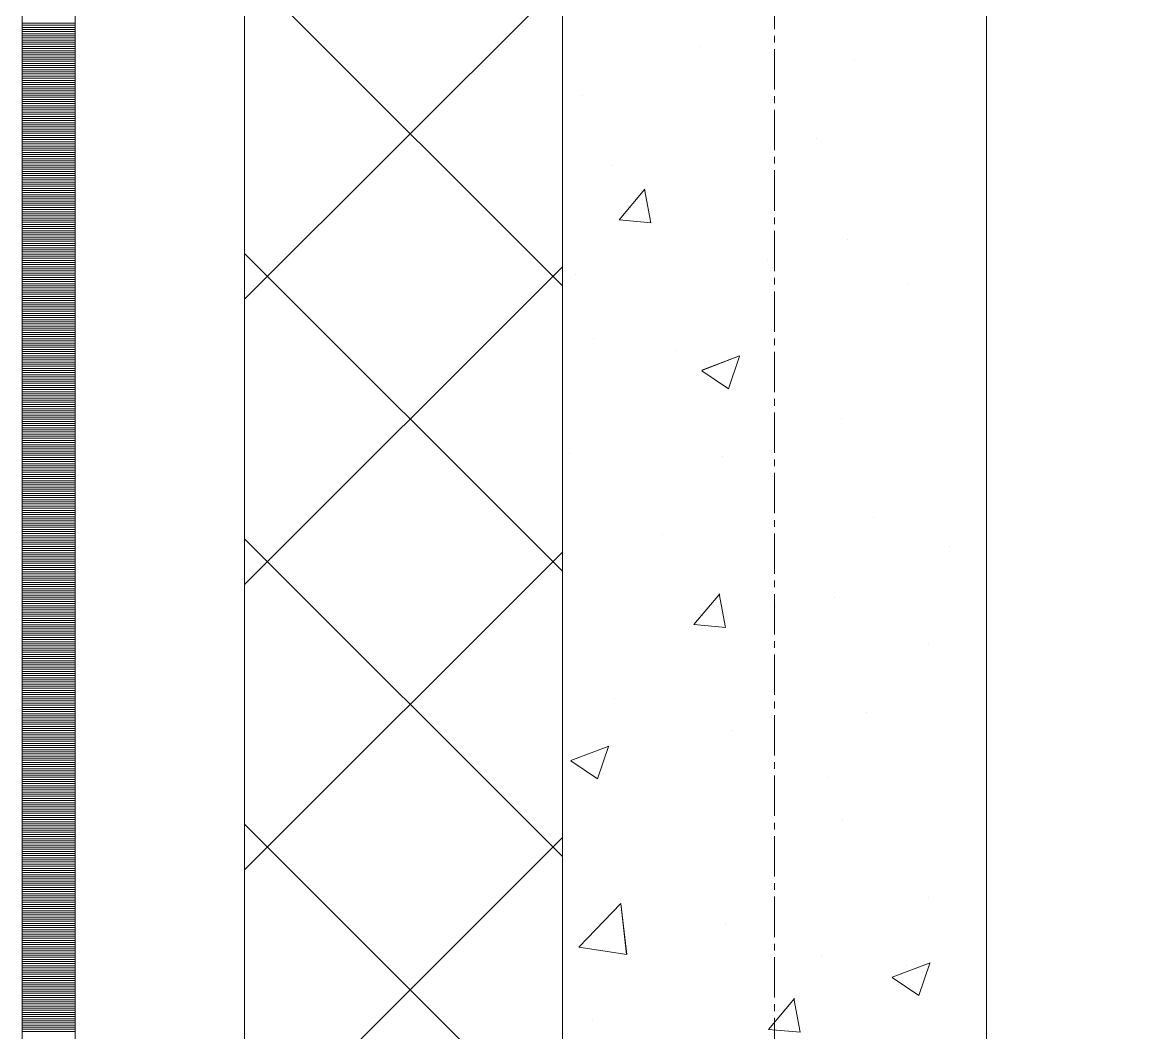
# Model space of a CAD drawing. Header units: millimetres. Extents: x 470010 to 1231400, y -134005 to 421770.
# Drawn here: x 806168 to 806689, y 151117 to 151594 of the extents above; entities that cross this region are included whole.
import ezdxf
from ezdxf.enums import TextEntityAlignment as Align

# ---------------------------------------------------------------- set-up
doc = ezdxf.new("R2010")
doc.units = ezdxf.units.MM
doc.linetypes.add('CENTER2', pattern=[28.575, 19.05, -3.175, 3.175, -3.175])
doc.linetypes.add('DASHED', pattern=[19.05, 12.7, -6.35])
doc.layers.get('Defpoints').update_dxf_attribs({"color": 140})
doc.layers.add('АР_Делит', color=120, linetype='Continuous', lineweight=0, plot=False)
for name, color, linetype, lineweight in [('АР_Стены ПЕНОблок', 52, 'Continuous', 20), ('АР_Тонкая', 254, 'Continuous', 5), ('АР_Утеплитель', 31, 'Continuous', 0), ('АР_Штриховка', 8, 'Continuous', 0)]:
    doc.layers.add(name, color=color, linetype=linetype, lineweight=lineweight)
doc.layers.add('РД_Оси_100', color=7, linetype='Continuous', lineweight=0, true_color=0x525252)
doc.styles.add('style1', font='ARIALN.TTF')

# ---------------------------------------------------------------- blocks, each defined once
blk = doc.blocks.new('СОШ_2200_АР_ОСИ_М100_28.05.24')
at = {"layer": 'АР_Делит', "color": 251, "linetype": 'DASHED', "true_color": 0x636466}
blk.add_lwpolyline([(114955, 135155), (114955, -355), (93595.036, -355), (93595.036, 13855), (94145, 13855), (94145, 68320), (66055, 68320), (66055, 13857.73), (83455, 13857.73), (83455, -355), (45245, -355), (45245, 13145), (44695, 13145), (44695, 26755), (45245, 26755), (45245, 68320), (20455, 68320), (20455, 26755), (27955, 26755), (27955, 13145), (-355, 13145), (-355, 100855)], dxfattribs=at)
at = {"layer": 'РД_Оси_100', "color": 251, "linetype": 'CENTER2', "true_color": 0x636466}
blk.add_line((0, -6155), (0, 139938.679), dxfattribs=at)
blk = doc.blocks.new('A$C9108343f')
at = {"layer": 'АР_Стены ПЕНОблок', "color": 18, "linetype": 'Continuous', "lineweight": 20, "true_color": 0x000000}
for p, q in [((140704.09, 313879.49), (140704.09, 237679.49)), ((140904.09, 237679.49), (140904.09, 313879.49))]:
    blk.add_line(p, q, dxfattribs=at)
at = {"layer": 'АР_Тонкая', "color": 18, "linetype": 'Continuous', "lineweight": 5, "true_color": 0x000000}
for p, q in [((140449.09, 313879.49), (140449.09, 237679.49)), ((140474.09, 313879.49), (140474.09, 237679.49)), ((140474.09, 237679.49), (140474.09, 313879.49)), ((140554.09, 237679.49), (140554.09, 313879.49))]:
    blk.add_line(p, q, dxfattribs=at)
at = {"layer": 'АР_Утеплитель', "color": 18, "linetype": 'Continuous', "lineweight": 0, "true_color": 0x000000}
for p, q in [((140554.09, 313879.49), (140554.09, 237679.49)), ((140704.09, 237679.49), (140704.09, 313879.49))]:
    blk.add_line(p, q, dxfattribs=at)
at = {"layer": 'АР_Штриховка', "color": 18, "linetype": 'Continuous', "lineweight": 0, "true_color": 0x000000}
for p, q in [((140704.09, 251836.21), (140554.09, 251986.21)), ((140554.09, 251829.92), (140704.09, 251979.92)), ((140449.09, 251960.24), (140474.09, 251960.24)), ((140449.09, 251959.24), (140474.09, 251959.24)), ((140449.09, 251958.24), (140474.09, 251958.24)), ((140449.09, 251957.24), (140474.09, 251957.24)), ((140449.09, 251956.24), (140474.09, 251956.24)), ((140449.09, 251955.24), (140474.09, 251955.24)), ((140449.09, 251954.24), (140474.09, 251954.24)), ((140449.09, 251953.24), (140474.09, 251953.24)), ((140449.09, 251952.24), (140474.09, 251952.24)), ((140449.09, 251951.24), (140474.09, 251951.24)), ((140449.09, 251950.24), (140474.09, 251950.24)), ((140449.09, 251949.24), (140474.09, 251949.24)), ((140769.13, 251949.4), (140769.13, 251949.4)), ((140449.09, 251948.24), (140474.09, 251948.24)), ((140449.09, 251947.24), (140474.09, 251947.24)), ((140449.09, 251946.24), (140474.09, 251946.24)), ((140449.09, 251945.24), (140474.09, 251945.24)), ((140449.09, 251944.24), (140474.09, 251944.24)), ((140449.09, 251943.24), (140474.09, 251943.24)), ((140449.09, 251942.24), (140474.09, 251942.24)), ((140449.09, 251941.24), (140474.09, 251941.24)), ((140449.09, 251940.24), (140474.09, 251940.24)), ((140449.09, 251939.24), (140474.09, 251939.24)), ((140841.65, 251942.54), (140841.65, 251942.54)), ((140449.09, 251938.24), (140474.09, 251938.24)), ((140449.09, 251937.24), (140474.09, 251937.24)), ((140449.09, 251936.24), (140474.09, 251936.24)), ((140449.09, 251935.24), (140474.09, 251935.24)), ((140449.09, 251934.24), (140474.09, 251934.24)), ((140449.09, 251933.24), (140474.09, 251933.24)), ((140449.09, 251932.24), (140474.09, 251932.24)), ((140449.09, 251931.24), (140474.09, 251931.24)), ((140449.09, 251930.24), (140474.09, 251930.24)), ((140449.09, 251929.24), (140474.09, 251929.24)), ((140449.09, 251928.24), (140474.09, 251928.24)), ((140449.09, 251927.24), (140474.09, 251927.24)), ((140449.09, 251926.24), (140474.09, 251926.24)), ((140449.09, 251925.24), (140474.09, 251925.24)), ((140449.09, 251924.24), (140474.09, 251924.24)), ((140449.09, 251923.24), (140474.09, 251923.24)), ((140713.36, 251926.28), (140713.36, 251926.28)), ((140449.09, 251922.24), (140474.09, 251922.24)), ((140449.09, 251921.24), (140474.09, 251921.24)), ((140449.09, 251920.24), (140474.09, 251920.24)), ((140449.09, 251919.24), (140474.09, 251919.24)), ((140449.09, 251918.24), (140474.09, 251918.24)), ((140449.09, 251917.24), (140474.09, 251917.24)), ((140449.09, 251916.24), (140474.09, 251916.24)), ((140449.09, 251915.24), (140474.09, 251915.24)), ((140449.09, 251914.24), (140474.09, 251914.24)), ((140449.09, 251913.24), (140474.09, 251913.24)), ((140449.09, 251912.24), (140474.09, 251912.24)), ((140449.09, 251911.24), (140474.09, 251911.24)), ((140449.09, 251910.24), (140474.09, 251910.24)), ((140449.09, 251909.24), (140474.09, 251909.24)), ((140449.09, 251908.24), (140474.09, 251908.24)), ((140449.09, 251907.24), (140474.09, 251907.24)), ((140449.09, 251906.24), (140474.09, 251906.24)), ((140449.09, 251905.24), (140474.09, 251905.24)), ((140449.09, 251904.24), (140474.09, 251904.24)), ((140449.09, 251903.24), (140474.09, 251903.24)), ((140449.09, 251902.24), (140474.09, 251902.24)), ((140824.04, 251905.88), (140824.04, 251905.88)), ((140449.09, 251901.24), (140474.09, 251901.24)), ((140449.09, 251900.24), (140474.09, 251900.24)), ((140449.09, 251899.24), (140474.09, 251899.24)), ((140449.09, 251898.24), (140474.09, 251898.24)), ((140449.09, 251897.24), (140474.09, 251897.24)), ((140449.09, 251896.24), (140474.09, 251896.24)), ((140449.09, 251895.24), (140474.09, 251895.24)), ((140449.09, 251894.24), (140474.09, 251894.24)), ((140449.09, 251893.24), (140474.09, 251893.24)), ((140449.09, 251892.24), (140474.09, 251892.24)), ((140727.84, 251893.22), (140727.84, 251893.22)), ((140449.09, 251891.24), (140474.09, 251891.24)), ((140449.09, 251890.24), (140474.09, 251890.24)), ((140449.09, 251889.24), (140474.09, 251889.24)), ((140449.09, 251888.24), (140474.09, 251888.24)), ((140449.09, 251887.24), (140474.09, 251887.24)), ((140449.09, 251886.24), (140474.09, 251886.24)), ((140449.09, 251885.24), (140474.09, 251885.24)), ((140449.09, 251884.24), (140474.09, 251884.24)), ((140449.09, 251883.24), (140474.09, 251883.24)), ((140449.09, 251882.24), (140474.09, 251882.24)), ((140730.74, 251867.34), (140742.99, 251881.94)), ((140745.7, 251865.97), (140742.77, 251881.89)), ((140449.09, 251881.24), (140474.09, 251881.24)), ((140449.09, 251880.24), (140474.09, 251880.24)), ((140449.09, 251879.24), (140474.09, 251879.24)), ((140449.09, 251878.24), (140474.09, 251878.24)), ((140449.09, 251877.24), (140474.09, 251877.24)), ((140449.09, 251876.24), (140474.09, 251876.24)), ((140449.09, 251875.24), (140474.09, 251875.24)), ((140449.09, 251874.24), (140474.09, 251874.24)), ((140449.09, 251873.24), (140474.09, 251873.24)), ((140449.09, 251872.24), (140474.09, 251872.24)), ((140449.09, 251871.24), (140474.09, 251871.24)), ((140449.09, 251870.24), (140474.09, 251870.24)), ((140449.09, 251869.24), (140474.09, 251869.24)), ((140449.09, 251868.24), (140474.09, 251868.24)), ((140449.09, 251867.24), (140474.09, 251867.24)), ((140449.09, 251866.24), (140474.09, 251866.24)), ((140730.74, 251867.33), (140745.92, 251866.01)), ((140449.09, 251865.24), (140474.09, 251865.24)), ((140449.09, 251864.24), (140474.09, 251864.24)), ((140449.09, 251863.24), (140474.09, 251863.24)), ((140449.09, 251862.24), (140474.09, 251862.24)), ((140449.09, 251861.24), (140474.09, 251861.24)), ((140449.09, 251860.24), (140474.09, 251860.24)), ((140449.09, 251859.24), (140474.09, 251859.24)), ((140449.09, 251858.24), (140474.09, 251858.24)), ((140449.09, 251857.24), (140474.09, 251857.24)), ((140449.09, 251856.24), (140474.09, 251856.24)), ((140838.56, 251857.99), (140838.56, 251857.99)), ((140449.09, 251855.24), (140474.09, 251855.24)), ((140449.09, 251854.24), (140474.09, 251854.24)), ((140449.09, 251853.24), (140474.09, 251853.24)), ((140449.09, 251852.24), (140474.09, 251852.24)), ((140449.09, 251851.24), (140474.09, 251851.24)), ((140449.09, 251850.24), (140474.09, 251850.24)), ((140704.09, 251701.5), (140554.09, 251851.5)), ((140449.09, 251849.24), (140474.09, 251849.24)), ((140449.09, 251848.24), (140474.09, 251848.24)), ((140449.09, 251847.24), (140474.09, 251847.24)), ((140449.09, 251846.24), (140474.09, 251846.24)), ((140449.09, 251845.24), (140474.09, 251845.24)), ((140554.09, 251695.22), (140704.09, 251845.22)), ((140800.63, 251848.68), (140800.63, 251848.68)), ((140449.09, 251844.24), (140474.09, 251844.24)), ((140449.09, 251843.24), (140474.09, 251843.24)), ((140449.09, 251842.24), (140474.09, 251842.24)), ((140449.09, 251841.24), (140474.09, 251841.24)), ((140449.09, 251840.24), (140474.09, 251840.24)), ((140710.27, 251841.73), (140710.27, 251841.73)), ((140449.09, 251839.24), (140474.09, 251839.24)), ((140449.09, 251838.24), (140474.09, 251838.24)), ((140449.09, 251837.24), (140474.09, 251837.24)), ((140449.09, 251836.24), (140474.09, 251836.24)), ((140449.09, 251835.24), (140474.09, 251835.24)), ((140866.94, 251836.77), (140866.94, 251836.77)), ((140449.09, 251834.24), (140474.09, 251834.24)), ((140449.09, 251833.24), (140474.09, 251833.24)), ((140449.09, 251832.24), (140474.09, 251832.24)), ((140449.09, 251831.24), (140474.09, 251831.24)), ((140449.09, 251830.24), (140474.09, 251830.24)), ((140449.09, 251829.24), (140474.09, 251829.24)), ((140449.09, 251828.24), (140474.09, 251828.24)), ((140449.09, 251827.24), (140474.09, 251827.24)), ((140449.09, 251826.24), (140474.09, 251826.24)), ((140449.09, 251825.24), (140474.09, 251825.24)), ((140449.09, 251824.24), (140474.09, 251824.24)), ((140449.09, 251823.24), (140474.09, 251823.24)), ((140449.09, 251822.24), (140474.09, 251822.24)), ((140449.09, 251821.24), (140474.09, 251821.24)), ((140449.09, 251820.24), (140474.09, 251820.24)), ((140449.09, 251819.24), (140474.09, 251819.24)), ((140449.09, 251818.24), (140474.09, 251818.24)), ((140449.09, 251817.24), (140474.09, 251817.24)), ((140449.09, 251816.24), (140474.09, 251816.24)), ((140449.09, 251815.24), (140474.09, 251815.24)), ((140449.09, 251814.24), (140474.09, 251814.24)), ((140449.09, 251813.24), (140474.09, 251813.24)), ((140449.09, 251812.24), (140474.09, 251812.24)), ((140449.09, 251811.24), (140474.09, 251811.24)), ((140449.09, 251810.24), (140474.09, 251810.24)), ((140449.09, 251809.24), (140474.09, 251809.24)), ((140718.81, 251811.35), (140718.81, 251811.35)), ((140449.09, 251808.24), (140474.09, 251808.24)), ((140449.09, 251807.24), (140474.09, 251807.24)), ((140449.09, 251806.24), (140474.09, 251806.24)), ((140449.09, 251805.24), (140474.09, 251805.24)), ((140449.09, 251804.24), (140474.09, 251804.24)), ((140449.09, 251803.24), (140474.09, 251803.24)), ((140757.22, 251805.7), (140757.22, 251805.7)), ((140449.09, 251802.24), (140474.09, 251802.24)), ((140449.09, 251801.24), (140474.09, 251801.24)), ((140449.09, 251800.24), (140474.09, 251800.24)), ((140449.09, 251799.24), (140474.09, 251799.24)), ((140449.09, 251798.24), (140474.09, 251798.24)), ((140769.87, 251796.34), (140787.65, 251803.16)), ((140782.43, 251787.63), (140787.58, 251802.98)), ((140449.09, 251797.24), (140474.09, 251797.24)), ((140449.09, 251796.24), (140474.09, 251796.24)), ((140449.09, 251795.24), (140474.09, 251795.24)), ((140449.09, 251794.24), (140474.09, 251794.24)), ((140449.09, 251793.24), (140474.09, 251793.24)), ((140769.79, 251796.15), (140782.42, 251787.63)), ((140449.09, 251792.24), (140474.09, 251792.24)), ((140449.09, 251791.24), (140474.09, 251791.24)), ((140449.09, 251790.24), (140474.09, 251790.24)), ((140449.09, 251789.24), (140474.09, 251789.24)), ((140449.09, 251788.24), (140474.09, 251788.24)), ((140449.09, 251787.24), (140474.09, 251787.24)), ((140449.09, 251786.24), (140474.09, 251786.24)), ((140449.09, 251785.24), (140474.09, 251785.24)), ((140449.09, 251784.24), (140474.09, 251784.24)), ((140449.09, 251783.24), (140474.09, 251783.24)), ((140449.09, 251782.24), (140474.09, 251782.24)), ((140449.09, 251781.24), (140474.09, 251781.24)), ((140449.09, 251780.24), (140474.09, 251780.24)), ((140449.09, 251779.24), (140474.09, 251779.24)), ((140449.09, 251778.24), (140474.09, 251778.24)), ((140449.09, 251777.24), (140474.09, 251777.24)), ((140449.09, 251776.24), (140474.09, 251776.24)), ((140449.09, 251775.24), (140474.09, 251775.24)), ((140449.09, 251774.24), (140474.09, 251774.24)), ((140449.09, 251773.24), (140474.09, 251773.24)), ((140449.09, 251772.24), (140474.09, 251772.24)), ((140835.48, 251773.43), (140835.48, 251773.43)), ((140449.09, 251771.24), (140474.09, 251771.24)), ((140449.09, 251770.24), (140474.09, 251770.24)), ((140449.09, 251769.24), (140474.09, 251769.24)), ((140449.09, 251768.24), (140474.09, 251768.24)), ((140449.09, 251767.24), (140474.09, 251767.24)), ((140449.09, 251766.24), (140474.09, 251766.24)), ((140449.09, 251765.24), (140474.09, 251765.24)), ((140449.09, 251764.24), (140474.09, 251764.24)), ((140449.09, 251763.24), (140474.09, 251763.24)), ((140449.09, 251762.24), (140474.09, 251762.24)), ((140449.09, 251761.24), (140474.09, 251761.24)), ((140449.09, 251760.24), (140474.09, 251760.24)), ((140449.09, 251759.24), (140474.09, 251759.24)), ((140449.09, 251758.24), (140474.09, 251758.24)), ((140449.09, 251757.24), (140474.09, 251757.24)), ((140707.18, 251757.17), (140707.18, 251757.17)), ((140449.09, 251756.24), (140474.09, 251756.24)), ((140449.09, 251755.24), (140474.09, 251755.24)), ((140449.09, 251754.24), (140474.09, 251754.24)), ((140449.09, 251753.24), (140474.09, 251753.24)), ((140449.09, 251752.24), (140474.09, 251752.24)), ((140449.09, 251751.24), (140474.09, 251751.24)), ((140779.67, 251755.58), (140779.67, 251755.58)), ((140449.09, 251750.24), (140474.09, 251750.24)), ((140449.09, 251749.24), (140474.09, 251749.24)), ((140449.09, 251748.24), (140474.09, 251748.24)), ((140449.09, 251747.24), (140474.09, 251747.24)), ((140449.09, 251746.24), (140474.09, 251746.24)), ((140449.09, 251745.24), (140474.09, 251745.24)), ((140449.09, 251744.24), (140474.09, 251744.24)), ((140449.09, 251743.24), (140474.09, 251743.24)), ((140449.09, 251742.24), (140474.09, 251742.24)), ((140449.09, 251741.24), (140474.09, 251741.24)), ((140449.09, 251740.24), (140474.09, 251740.24)), ((140449.09, 251739.24), (140474.09, 251739.24)), ((140449.09, 251738.24), (140474.09, 251738.24)), ((140449.09, 251737.24), (140474.09, 251737.24)), ((140449.09, 251736.24), (140474.09, 251736.24)), ((140449.09, 251735.24), (140474.09, 251735.24)), ((140449.09, 251734.24), (140474.09, 251734.24)), ((140449.09, 251733.24), (140474.09, 251733.24)), ((140449.09, 251732.24), (140474.09, 251732.24)), ((140449.09, 251731.24), (140474.09, 251731.24)), ((140449.09, 251730.24), (140474.09, 251730.24)), ((140449.09, 251729.24), (140474.09, 251729.24)), ((140449.09, 251728.24), (140474.09, 251728.24)), ((140449.09, 251727.24), (140474.09, 251727.24)), ((140449.09, 251726.24), (140474.09, 251726.24)), ((140449.09, 251725.24), (140474.09, 251725.24)), ((140850.81, 251726.64), (140850.81, 251726.64)), ((140449.09, 251724.24), (140474.09, 251724.24)), ((140449.09, 251723.24), (140474.09, 251723.24)), ((140449.09, 251722.24), (140474.09, 251722.24)), ((140449.09, 251721.24), (140474.09, 251721.24)), ((140449.09, 251720.24), (140474.09, 251720.24)), ((140449.09, 251719.24), (140474.09, 251719.24)), ((140449.09, 251718.24), (140474.09, 251718.24)), ((140449.09, 251717.24), (140474.09, 251717.24)), ((140449.09, 251716.24), (140474.09, 251716.24)), ((140449.09, 251715.24), (140474.09, 251715.24)), ((140704.09, 251566.8), (140554.09, 251716.8)), ((140751.17, 251718.89), (140751.17, 251718.89)), ((140449.09, 251714.24), (140474.09, 251714.24)), ((140449.09, 251713.24), (140474.09, 251713.24)), ((140449.09, 251712.24), (140474.09, 251712.24)), ((140449.09, 251711.24), (140474.09, 251711.24)), ((140449.09, 251710.24), (140474.09, 251710.24)), ((140554.09, 251560.51), (140704.09, 251710.51)), ((140886.76, 251713.16), (140886.76, 251713.16)), ((140449.09, 251709.24), (140474.09, 251709.24)), ((140449.09, 251708.24), (140474.09, 251708.24)), ((140449.09, 251707.24), (140474.09, 251707.24)), ((140449.09, 251706.24), (140474.09, 251706.24)), ((140449.09, 251705.24), (140474.09, 251705.24)), ((140449.09, 251704.24), (140474.09, 251704.24)), ((140449.09, 251703.24), (140474.09, 251703.24)), ((140449.09, 251702.24), (140474.09, 251702.24)), ((140449.09, 251701.24), (140474.09, 251701.24)), ((140449.09, 251700.24), (140474.09, 251700.24)), ((140449.09, 251699.24), (140474.09, 251699.24)), ((140449.09, 251698.24), (140474.09, 251698.24)), ((140449.09, 251697.24), (140474.09, 251697.24)), ((140449.09, 251696.24), (140474.09, 251696.24)), ((140449.09, 251695.24), (140474.09, 251695.24)), ((140449.09, 251694.24), (140474.09, 251694.24)), ((140449.09, 251693.24), (140474.09, 251693.24)), ((140449.09, 251692.24), (140474.09, 251692.24)), ((140449.09, 251691.24), (140474.09, 251691.24)), ((140449.09, 251690.24), (140474.09, 251690.24)), ((140449.09, 251689.24), (140474.09, 251689.24)), ((140765.98, 251676.29), (140778.23, 251690.88)), ((140780.95, 251674.91), (140778.01, 251690.83)), ((140832.39, 251688.88), (140832.39, 251688.88)), ((140449.09, 251688.24), (140474.09, 251688.24)), ((140449.09, 251687.24), (140474.09, 251687.24)), ((140449.09, 251686.24), (140474.09, 251686.24)), ((140449.09, 251685.24), (140474.09, 251685.24)), ((140449.09, 251684.24), (140474.09, 251684.24)), ((140804.72, 251684.77), (140804.72, 251684.77)), ((140449.09, 251683.24), (140474.09, 251683.24)), ((140449.09, 251682.24), (140474.09, 251682.24)), ((140449.09, 251681.24), (140474.09, 251681.24)), ((140449.09, 251680.24), (140474.09, 251680.24)), ((140449.09, 251679.24), (140474.09, 251679.24)), ((140449.09, 251678.24), (140474.09, 251678.24)), ((140449.09, 251677.24), (140474.09, 251677.24)), ((140449.09, 251676.24), (140474.09, 251676.24)), ((140449.09, 251675.24), (140474.09, 251675.24)), ((140449.09, 251674.24), (140474.09, 251674.24)), ((140449.09, 251673.24), (140474.09, 251673.24)), ((140765.98, 251676.28), (140781.17, 251674.95)), ((140449.09, 251672.24), (140474.09, 251672.24)), ((140449.09, 251671.24), (140474.09, 251671.24)), ((140449.09, 251670.24), (140474.09, 251670.24)), ((140449.09, 251669.24), (140474.09, 251669.24)), ((140449.09, 251668.24), (140474.09, 251668.24)), ((140449.09, 251667.24), (140474.09, 251667.24)), ((140449.09, 251666.24), (140474.09, 251666.24)), ((140449.09, 251665.24), (140474.09, 251665.24)), ((140449.09, 251664.24), (140474.09, 251664.24)), ((140449.09, 251663.24), (140474.09, 251663.24)), ((140876.68, 251666.69), (140876.68, 251666.69)), ((140449.09, 251662.24), (140474.09, 251662.24)), ((140449.09, 251661.24), (140474.09, 251661.24)), ((140449.09, 251660.24), (140474.09, 251660.24)), ((140449.09, 251659.24), (140474.09, 251659.24)), ((140449.09, 251658.24), (140474.09, 251658.24)), ((140449.09, 251657.24), (140474.09, 251657.24)), ((140449.09, 251656.24), (140474.09, 251656.24)), ((140449.09, 251655.24), (140474.09, 251655.24)), ((140449.09, 251654.24), (140474.09, 251654.24)), ((140449.09, 251653.24), (140474.09, 251653.24)), ((140449.09, 251652.24), (140474.09, 251652.24)), ((140449.09, 251651.24), (140474.09, 251651.24)), ((140449.09, 251650.24), (140474.09, 251650.24)), ((140449.09, 251649.24), (140474.09, 251649.24)), ((140449.09, 251648.24), (140474.09, 251648.24)), ((140449.09, 251647.24), (140474.09, 251647.24)), ((140449.09, 251646.24), (140474.09, 251646.24)), ((140449.09, 251645.24), (140474.09, 251645.24)), ((140449.09, 251644.24), (140474.09, 251644.24)), ((140449.09, 251643.24), (140474.09, 251643.24)), ((140449.09, 251642.24), (140474.09, 251642.24)), ((140449.09, 251641.24), (140474.09, 251641.24)), ((140449.09, 251640.24), (140474.09, 251640.24)), ((140449.09, 251639.24), (140474.09, 251639.24)), ((140449.09, 251638.24), (140474.09, 251638.24)), ((140449.09, 251637.24), (140474.09, 251637.24)), ((140728.55, 251641.26), (140728.55, 251641.26)), ((140449.09, 251636.24), (140474.09, 251636.24)), ((140449.09, 251635.24), (140474.09, 251635.24)), ((140449.09, 251634.24), (140474.09, 251634.24)), ((140449.09, 251633.24), (140474.09, 251633.24)), ((140449.09, 251632.24), (140474.09, 251632.24)), ((140449.09, 251631.24), (140474.09, 251631.24)), ((140847.58, 251634.83), (140847.58, 251634.83)), ((140449.09, 251630.24), (140474.09, 251630.24)), ((140449.09, 251629.24), (140474.09, 251629.24)), ((140449.09, 251628.24), (140474.09, 251628.24)), ((140449.09, 251627.24), (140474.09, 251627.24)), ((140449.09, 251626.24), (140474.09, 251626.24)), ((140783.99, 251626.46), (140783.99, 251626.46)), ((140449.09, 251625.24), (140474.09, 251625.24)), ((140449.09, 251624.24), (140474.09, 251624.24)), ((140449.09, 251623.24), (140474.09, 251623.24)), ((140449.09, 251622.24), (140474.09, 251622.24)), ((140449.09, 251621.24), (140474.09, 251621.24)), ((140449.09, 251620.24), (140474.09, 251620.24)), ((140449.09, 251619.24), (140474.09, 251619.24)), ((140449.09, 251618.24), (140474.09, 251618.24)), ((140449.09, 251617.24), (140474.09, 251617.24)), ((140449.09, 251616.24), (140474.09, 251616.24)), ((140708.07, 251612.15), (140725.85, 251618.98)), ((140720.62, 251603.44), (140725.77, 251618.79)), ((140449.09, 251615.24), (140474.09, 251615.24)), ((140449.09, 251614.24), (140474.09, 251614.24)), ((140449.09, 251613.24), (140474.09, 251613.24)), ((140449.09, 251612.24), (140474.09, 251612.24)), ((140449.09, 251611.24), (140474.09, 251611.24)), ((140707.98, 251611.96), (140720.62, 251603.44)), ((140449.09, 251610.24), (140474.09, 251610.24)), ((140449.09, 251609.24), (140474.09, 251609.24)), ((140449.09, 251608.24), (140474.09, 251608.24)), ((140449.09, 251607.24), (140474.09, 251607.24)), ((140449.09, 251606.24), (140474.09, 251606.24)), ((140449.09, 251605.24), (140474.09, 251605.24)), ((140449.09, 251604.24), (140474.09, 251604.24)), ((140449.09, 251603.24), (140474.09, 251603.24)), ((140449.09, 251602.24), (140474.09, 251602.24)), ((140449.09, 251601.24), (140474.09, 251601.24)), ((140449.09, 251600.24), (140474.09, 251600.24)), ((140829.3, 251604.32), (140829.3, 251604.32)), ((140449.09, 251599.24), (140474.09, 251599.24)), ((140449.09, 251598.24), (140474.09, 251598.24)), ((140449.09, 251597.24), (140474.09, 251597.24)), ((140449.09, 251596.24), (140474.09, 251596.24)), ((140449.09, 251595.24), (140474.09, 251595.24)), ((140449.09, 251594.24), (140474.09, 251594.24)), ((140449.09, 251593.24), (140474.09, 251593.24)), ((140449.09, 251592.24), (140474.09, 251592.24)), ((140449.09, 251591.24), (140474.09, 251591.24)), ((140449.09, 251590.24), (140474.09, 251590.24)), ((140449.09, 251589.24), (140474.09, 251589.24)), ((140449.09, 251588.24), (140474.09, 251588.24)), ((140449.09, 251587.24), (140474.09, 251587.24)), ((140449.09, 251586.24), (140474.09, 251586.24)), ((140449.09, 251585.24), (140474.09, 251585.24)), ((140449.09, 251584.24), (140474.09, 251584.24)), ((140449.09, 251583.24), (140474.09, 251583.24)), ((140449.09, 251582.24), (140474.09, 251582.24)), ((140449.09, 251581.24), (140474.09, 251581.24)), ((140449.09, 251580.24), (140474.09, 251580.24)), ((140449.09, 251579.24), (140474.09, 251579.24)), ((140704.09, 251432.1), (140554.09, 251582.1)), ((140836.22, 251584.05), (140836.22, 251584.05)), ((140449.09, 251578.24), (140474.09, 251578.24)), ((140449.09, 251577.24), (140474.09, 251577.24)), ((140449.09, 251576.24), (140474.09, 251576.24)), ((140449.09, 251575.24), (140474.09, 251575.24)), ((140449.09, 251574.24), (140474.09, 251574.24)), ((140554.09, 251425.81), (140704.09, 251575.81)), ((140449.09, 251573.24), (140474.09, 251573.24)), ((140449.09, 251572.24), (140474.09, 251572.24)), ((140449.09, 251571.24), (140474.09, 251571.24)), ((140449.09, 251570.24), (140474.09, 251570.24)), ((140449.09, 251569.24), (140474.09, 251569.24)), ((140449.09, 251568.24), (140474.09, 251568.24)), ((140449.09, 251567.24), (140474.09, 251567.24)), ((140449.09, 251566.24), (140474.09, 251566.24)), ((140449.09, 251565.24), (140474.09, 251565.24)), ((140449.09, 251564.24), (140474.09, 251564.24)), ((140449.09, 251563.24), (140474.09, 251563.24)), ((140449.09, 251562.24), (140474.09, 251562.24)), ((140449.09, 251561.24), (140474.09, 251561.24)), ((140449.09, 251560.24), (140474.09, 251560.24)), ((140449.09, 251559.24), (140474.09, 251559.24)), ((140449.09, 251558.24), (140474.09, 251558.24)), ((140449.09, 251557.24), (140474.09, 251557.24)), ((140449.09, 251556.24), (140474.09, 251556.24)), ((140449.09, 251555.24), (140474.09, 251555.24)), ((140449.09, 251554.24), (140474.09, 251554.24)), ((140449.09, 251553.24), (140474.09, 251553.24)), ((140449.09, 251552.24), (140474.09, 251552.24)), ((140449.09, 251551.24), (140474.09, 251551.24)), ((140449.09, 251550.24), (140474.09, 251550.24)), ((140449.09, 251549.24), (140474.09, 251549.24)), ((140449.09, 251548.24), (140474.09, 251548.24)), ((140449.09, 251547.24), (140474.09, 251547.24)), ((140449.09, 251546.24), (140474.09, 251546.24)), ((140449.09, 251545.24), (140474.09, 251545.24)), ((140449.09, 251544.24), (140474.09, 251544.24)), ((140449.09, 251543.24), (140474.09, 251543.24)), ((140711.79, 251524), (140731.58, 251544.62)), ((140734.34, 251520.49), (140731.54, 251544.61)), ((140876.96, 251547.31), (140876.96, 251547.31)), ((140449.09, 251542.24), (140474.09, 251542.24)), ((140449.09, 251541.24), (140474.09, 251541.24)), ((140449.09, 251540.24), (140474.09, 251540.24)), ((140449.09, 251539.24), (140474.09, 251539.24)), ((140449.09, 251538.24), (140474.09, 251538.24)), ((140449.09, 251537.24), (140474.09, 251537.24)), ((140449.09, 251536.24), (140474.09, 251536.24)), ((140449.09, 251535.24), (140474.09, 251535.24)), ((140449.09, 251534.24), (140474.09, 251534.24)), ((140449.09, 251533.24), (140474.09, 251533.24)), ((140449.09, 251532.24), (140474.09, 251532.24)), ((140780.76, 251534.65), (140780.76, 251534.65)), ((140449.09, 251531.24), (140474.09, 251531.24)), ((140449.09, 251530.24), (140474.09, 251530.24)), ((140449.09, 251529.24), (140474.09, 251529.24)), ((140449.09, 251528.24), (140474.09, 251528.24)), ((140449.09, 251527.24), (140474.09, 251527.24)), ((140449.09, 251526.24), (140474.09, 251526.24)), ((140449.09, 251525.24), (140474.09, 251525.24)), ((140449.09, 251524.24), (140474.09, 251524.24)), ((140449.09, 251523.24), (140474.09, 251523.24)), ((140449.09, 251522.24), (140474.09, 251522.24)), ((140711.76, 251524.06), (140734.35, 251520.55)), ((140717.17, 251526.28), (140717.17, 251526.28)), ((140449.09, 251521.24), (140474.09, 251521.24)), ((140449.09, 251520.24), (140474.09, 251520.24)), ((140449.09, 251519.24), (140474.09, 251519.24)), ((140449.09, 251518.24), (140474.09, 251518.24)), ((140449.09, 251517.24), (140474.09, 251517.24)), ((140826.21, 251519.77), (140826.21, 251519.77)), ((140859.68, 251509.88), (140877.47, 251516.71)), ((140872.24, 251501.17), (140877.39, 251516.52)), ((140449.09, 251516.24), (140474.09, 251516.24)), ((140449.09, 251515.24), (140474.09, 251515.24)), ((140449.09, 251514.24), (140474.09, 251514.24)), ((140449.09, 251513.24), (140474.09, 251513.24)), ((140449.09, 251512.24), (140474.09, 251512.24)), ((140866.19, 251515.14), (140866.19, 251515.14)), ((140449.09, 251511.24), (140474.09, 251511.24)), ((140449.09, 251510.24), (140474.09, 251510.24)), ((140449.09, 251509.24), (140474.09, 251509.24)), ((140449.09, 251508.24), (140474.09, 251508.24)), ((140449.09, 251507.24), (140474.09, 251507.24)), ((140449.09, 251506.24), (140474.09, 251506.24)), ((140859.6, 251509.7), (140872.23, 251501.17)), ((140449.09, 251505.24), (140474.09, 251505.24)), ((140449.09, 251504.24), (140474.09, 251504.24)), ((140449.09, 251503.24), (140474.09, 251503.24)), ((140449.09, 251502.24), (140474.09, 251502.24)), ((140449.09, 251501.24), (140474.09, 251501.24)), ((140449.09, 251500.24), (140474.09, 251500.24)), ((140449.09, 251499.24), (140474.09, 251499.24)), ((140449.09, 251498.24), (140474.09, 251498.24)), ((140449.09, 251497.24), (140474.09, 251497.24)), ((140449.09, 251496.24), (140474.09, 251496.24)), ((140801.23, 251485.23), (140813.47, 251499.82)), ((140816.19, 251483.85), (140813.25, 251499.77)), ((140449.09, 251495.24), (140474.09, 251495.24)), ((140449.09, 251494.24), (140474.09, 251494.24)), ((140449.09, 251493.24), (140474.09, 251493.24)), ((140449.09, 251492.24), (140474.09, 251492.24)), ((140449.09, 251491.24), (140474.09, 251491.24)), ((140449.09, 251490.24), (140474.09, 251490.24)), ((140449.09, 251489.24), (140474.09, 251489.24)), ((140449.09, 251488.24), (140474.09, 251488.24)), ((140449.09, 251487.24), (140474.09, 251487.24)), ((140449.09, 251486.24), (140474.09, 251486.24)), ((140449.09, 251485.24), (140474.09, 251485.24)), ((140718.06, 251489.71), (140718.06, 251489.71)), ((140801.23, 251485.22), (140816.41, 251483.89)), ((140449.09, 251484.24), (140474.09, 251484.24))]:
    blk.add_line(p, q, dxfattribs=at)
at = {"layer": 'РД_Оси_100'}
blk.add_blockref('СОШ_2200_АР_ОСИ_М100_28.05.24', (140804.09, 223079.49), dxfattribs=at)
at = {"layer": 'Defpoints', "color": 18, "true_color": 0x000000, "style": 'style1'}
for p in [(143949.34, 316089.12), (143974.98, 281639.5), (143890.4, 273244.71), (143839.99, 264276.81), (143967.75, 254892.38), (12251.96, 104178.14), (12382.58, 96023.14)]:
    blk.add_attdef('АР-ПОМЕЩЕНИЕ:НАИМЕНОВАНИЕ', text='', height=100, dxfattribs=at).set_placement(p, align=Align.MIDDLE)
at = {"layer": 'Defpoints', "color": 18, "true_color": 0x000000, "style": 'style1', "flags": 8}
for p in [(143951.3, 279099.09), (143848.34, 269251.11), (143875.33, 260094.25), (144049.74, 250824.7), (163419.28, 238153.36), (155897.46, 237965.97), (183037.2, 237965.97), (143342.94, 237876.19)]:
    blk.add_attdef('АР-ПОМЕЩЕНИЕ:НАИМЕНОВАНИЕ', text='', height=100, dxfattribs=at).set_placement(p, align=Align.MIDDLE)

msp = doc.modelspace()

# ---------------------------------------------------------------- linework, layer by layer
at = {"layer": 'АР_Стены ПЕНОблок', "color": 18, "linetype": 'Continuous', "lineweight": 20, "true_color": 0x000000}
for p, q in [((806422.706, 213513.251), (806422.706, 137313.251)), ((806622.706, 137313.251), (806622.706, 213513.251))]:
    msp.add_line(p, q, dxfattribs=at)
at = {"layer": 'АР_Тонкая', "color": 18, "linetype": 'Continuous', "lineweight": 5, "true_color": 0x000000}
for p, q in [((806167.706, 213513.251), (806167.706, 137313.251)), ((806192.706, 213513.251), (806192.706, 137313.251)), ((806192.706, 137313.251), (806192.706, 213513.251)), ((806272.706, 137313.251), (806272.706, 213513.251))]:
    msp.add_line(p, q, dxfattribs=at)
at = {"layer": 'АР_Утеплитель', "color": 18, "linetype": 'Continuous', "lineweight": 0, "true_color": 0x000000}
for p, q in [((806272.706, 213513.251), (806272.706, 137313.251)), ((806422.706, 137313.251), (806422.706, 213513.251))]:
    msp.add_line(p, q, dxfattribs=at)
at = {"layer": 'АР_Штриховка', "color": 18, "linetype": 'Continuous', "lineweight": 0, "true_color": 0x000000}
for p, q in [((806422.706, 151469.966), (806272.706, 151619.966)), ((806272.706, 151463.679), (806422.706, 151613.679)), ((806167.706, 151594), (806192.706, 151594)), ((806167.706, 151593), (806192.706, 151593)), ((806167.706, 151592), (806192.706, 151592)), ((806167.706, 151591), (806192.706, 151591)), ((806167.706, 151590), (806192.706, 151590)), ((806167.706, 151589), (806192.706, 151589)), ((806167.706, 151588), (806192.706, 151588)), ((806167.706, 151587), (806192.706, 151587)), ((806167.706, 151586), (806192.706, 151586)), ((806167.706, 151585), (806192.706, 151585)), ((806167.706, 151584), (806192.706, 151584)), ((806167.706, 151583), (806192.706, 151583)), ((806167.706, 151582), (806192.706, 151582)), ((806167.706, 151581), (806192.706, 151581)), ((806167.706, 151580), (806192.706, 151580)), ((806167.706, 151579), (806192.706, 151579)), ((806167.706, 151578), (806192.706, 151578)), ((806167.706, 151577), (806192.706, 151577)), ((806167.706, 151576), (806192.706, 151576)), ((806167.706, 151575), (806192.706, 151575)), ((806167.706, 151574), (806192.706, 151574)), ((806167.706, 151573), (806192.706, 151573)), ((806167.706, 151572), (806192.706, 151572)), ((806167.706, 151571), (806192.706, 151571)), ((806167.706, 151570), (806192.706, 151570)), ((806167.706, 151569), (806192.706, 151569)), ((806167.706, 151568), (806192.706, 151568)), ((806167.706, 151567), (806192.706, 151567)), ((806167.706, 151566), (806192.706, 151566)), ((806167.706, 151565), (806192.706, 151565)), ((806167.706, 151564), (806192.706, 151564)), ((806167.706, 151563), (806192.706, 151563)), ((806167.706, 151562), (806192.706, 151562)), ((806167.706, 151561), (806192.706, 151561)), ((806167.706, 151560), (806192.706, 151560)), ((806167.706, 151559), (806192.706, 151559)), ((806167.706, 151558), (806192.706, 151558)), ((806167.706, 151557), (806192.706, 151557)), ((806167.706, 151556), (806192.706, 151556)), ((806167.706, 151555), (806192.706, 151555)), ((806167.706, 151554), (806192.706, 151554)), ((806167.706, 151553), (806192.706, 151553)), ((806167.706, 151552), (806192.706, 151552)), ((806167.706, 151551), (806192.706, 151551)), ((806167.706, 151550), (806192.706, 151550)), ((806167.706, 151549), (806192.706, 151549)), ((806167.706, 151548), (806192.706, 151548)), ((806167.706, 151547), (806192.706, 151547)), ((806167.706, 151546), (806192.706, 151546)), ((806167.706, 151545), (806192.706, 151545)), ((806167.706, 151544), (806192.706, 151544)), ((806167.706, 151543), (806192.706, 151543)), ((806167.706, 151542), (806192.706, 151542)), ((806167.706, 151541), (806192.706, 151541)), ((806167.706, 151540), (806192.706, 151540)), ((806167.706, 151539), (806192.706, 151539)), ((806167.706, 151538), (806192.706, 151538)), ((806167.706, 151537), (806192.706, 151537)), ((806167.706, 151536), (806192.706, 151536)), ((806167.706, 151535), (806192.706, 151535)), ((806167.706, 151534), (806192.706, 151534)), ((806167.706, 151533), (806192.706, 151533)), ((806167.706, 151532), (806192.706, 151532)), ((806167.706, 151531), (806192.706, 151531)), ((806167.706, 151530), (806192.706, 151530)), ((806167.706, 151529), (806192.706, 151529)), ((806167.706, 151528), (806192.706, 151528)), ((806167.706, 151527), (806192.706, 151527)), ((806167.706, 151526), (806192.706, 151526)), ((806167.706, 151525), (806192.706, 151525)), ((806167.706, 151524), (806192.706, 151524)), ((806167.706, 151523), (806192.706, 151523)), ((806167.706, 151522), (806192.706, 151522)), ((806167.706, 151521), (806192.706, 151521)), ((806167.706, 151520), (806192.706, 151520)), ((806167.706, 151519), (806192.706, 151519)), ((806167.706, 151518), (806192.706, 151518)), ((806167.706, 151517), (806192.706, 151517)), ((806167.706, 151516), (806192.706, 151516)), ((806167.706, 151515), (806192.706, 151515)), ((806167.706, 151514), (806192.706, 151514)), ((806167.706, 151513), (806192.706, 151513)), ((806167.706, 151512), (806192.706, 151512)), ((806449.353, 151501.102), (806461.598, 151515.695)), ((806464.315, 151499.723), (806461.378, 151515.644)), ((806167.706, 151511), (806192.706, 151511)), ((806167.706, 151510), (806192.706, 151510)), ((806167.706, 151509), (806192.706, 151509)), ((806167.706, 151508), (806192.706, 151508)), ((806167.706, 151507), (806192.706, 151507)), ((806167.706, 151506), (806192.706, 151506)), ((806167.706, 151505), (806192.706, 151505)), ((806167.706, 151504), (806192.706, 151504)), ((806167.706, 151503), (806192.706, 151503)), ((806167.706, 151502), (806192.706, 151502)), ((806449.352, 151501.092), (806464.534, 151499.764)), ((806167.706, 151501), (806192.706, 151501)), ((806167.706, 151500), (806192.706, 151500)), ((806167.706, 151499), (806192.706, 151499)), ((806167.706, 151498), (806192.706, 151498)), ((806167.706, 151497), (806192.706, 151497)), ((806167.706, 151496), (806192.706, 151496)), ((806167.706, 151495), (806192.706, 151495)), ((806167.706, 151494), (806192.706, 151494)), ((806167.706, 151493), (806192.706, 151493)), ((806167.706, 151492), (806192.706, 151492)), ((806167.706, 151491), (806192.706, 151491)), ((806167.706, 151490), (806192.706, 151490)), ((806167.706, 151489), (806192.706, 151489)), ((806167.706, 151488), (806192.706, 151488)), ((806167.706, 151487), (806192.706, 151487)), ((806167.706, 151486), (806192.706, 151486)), ((806167.706, 151485), (806192.706, 151485)), ((806167.706, 151484), (806192.706, 151484)), ((806167.706, 151483), (806192.706, 151483)), ((806167.706, 151482), (806192.706, 151482)), ((806167.706, 151481), (806192.706, 151481)), ((806422.706, 151335.262), (806272.706, 151485.262)), ((806167.706, 151480), (806192.706, 151480)), ((806167.706, 151479), (806192.706, 151479)), ((806167.706, 151478), (806192.706, 151478)), ((806167.706, 151477), (806192.706, 151477)), ((806167.706, 151476), (806192.706, 151476)), ((806167.706, 151475), (806192.706, 151475)), ((806272.706, 151328.975), (806422.706, 151478.975)), ((806167.706, 151474), (806192.706, 151474)), ((806167.706, 151473), (806192.706, 151473)), ((806167.706, 151472), (806192.706, 151472)), ((806167.706, 151471), (806192.706, 151471)), ((806167.706, 151470), (806192.706, 151470)), ((806167.706, 151469), (806192.706, 151469)), ((806167.706, 151468), (806192.706, 151468)), ((806167.706, 151467), (806192.706, 151467)), ((806167.706, 151466), (806192.706, 151466)), ((806167.706, 151465), (806192.706, 151465)), ((806167.706, 151464), (806192.706, 151464)), ((806167.706, 151463), (806192.706, 151463)), ((806167.706, 151462), (806192.706, 151462)), ((806167.706, 151461), (806192.706, 151461)), ((806167.706, 151460), (806192.706, 151460)), ((806167.706, 151459), (806192.706, 151459)), ((806167.706, 151458), (806192.706, 151458)), ((806167.706, 151457), (806192.706, 151457)), ((806167.706, 151456), (806192.706, 151456)), ((806167.706, 151455), (806192.706, 151455)), ((806167.706, 151454), (806192.706, 151454)), ((806167.706, 151453), (806192.706, 151453)), ((806167.706, 151452), (806192.706, 151452)), ((806167.706, 151451), (806192.706, 151451)), ((806167.706, 151450), (806192.706, 151450)), ((806167.706, 151449), (806192.706, 151449)), ((806167.706, 151448), (806192.706, 151448)), ((806167.706, 151447), (806192.706, 151447)), ((806167.706, 151446), (806192.706, 151446)), ((806167.706, 151445), (806192.706, 151445)), ((806167.706, 151444), (806192.706, 151444)), ((806167.706, 151443), (806192.706, 151443)), ((806167.706, 151442), (806192.706, 151442)), ((806167.706, 151441), (806192.706, 151441)), ((806167.706, 151440), (806192.706, 151440)), ((806167.706, 151439), (806192.706, 151439)), ((806167.706, 151438), (806192.706, 151438)), ((806167.706, 151437), (806192.706, 151437)), ((806167.706, 151436), (806192.706, 151436)), ((806167.706, 151435), (806192.706, 151435)), ((806167.706, 151434), (806192.706, 151434)), ((806488.483, 151430.094), (806506.267, 151436.921)), ((806501.039, 151421.385), (806506.189, 151436.734)), ((806167.706, 151433), (806192.706, 151433)), ((806167.706, 151432), (806192.706, 151432)), ((806167.706, 151431), (806192.706, 151431)), ((806167.706, 151430), (806192.706, 151430)), ((806167.706, 151429), (806192.706, 151429)), ((806488.398, 151429.908), (806501.033, 151421.386)), ((806167.706, 151428), (806192.706, 151428)), ((806167.706, 151427), (806192.706, 151427)), ((806167.706, 151426), (806192.706, 151426)), ((806167.706, 151425), (806192.706, 151425)), ((806167.706, 151424), (806192.706, 151424)), ((806167.706, 151423), (806192.706, 151423)), ((806167.706, 151422), (806192.706, 151422)), ((806167.706, 151421), (806192.706, 151421)), ((806167.706, 151420), (806192.706, 151420)), ((806167.706, 151419), (806192.706, 151419)), ((806167.706, 151418), (806192.706, 151418)), ((806167.706, 151417), (806192.706, 151417)), ((806167.706, 151416), (806192.706, 151416)), ((806167.706, 151415), (806192.706, 151415)), ((806167.706, 151414), (806192.706, 151414)), ((806167.706, 151413), (806192.706, 151413)), ((806167.706, 151412), (806192.706, 151412)), ((806167.706, 151411), (806192.706, 151411)), ((806167.706, 151410), (806192.706, 151410)), ((806167.706, 151409), (806192.706, 151409)), ((806167.706, 151408), (806192.706, 151408)), ((806167.706, 151407), (806192.706, 151407)), ((806167.706, 151406), (806192.706, 151406)), ((806167.706, 151405), (806192.706, 151405)), ((806167.706, 151404), (806192.706, 151404)), ((806167.706, 151403), (806192.706, 151403)), ((806167.706, 151402), (806192.706, 151402)), ((806167.706, 151401), (806192.706, 151401)), ((806167.706, 151400), (806192.706, 151400)), ((806167.706, 151399), (806192.706, 151399)), ((806167.706, 151398), (806192.706, 151398)), ((806167.706, 151397), (806192.706, 151397)), ((806167.706, 151396), (806192.706, 151396)), ((806167.706, 151395), (806192.706, 151395)), ((806167.706, 151394), (806192.706, 151394)), ((806167.706, 151393), (806192.706, 151393)), ((806167.706, 151392), (806192.706, 151392)), ((806167.706, 151391), (806192.706, 151391)), ((806167.706, 151390), (806192.706, 151390)), ((806167.706, 151389), (806192.706, 151389)), ((806167.706, 151388), (806192.706, 151388)), ((806167.706, 151387), (806192.706, 151387)), ((806167.706, 151386), (806192.706, 151386)), ((806167.706, 151385), (806192.706, 151385)), ((806167.706, 151384), (806192.706, 151384)), ((806167.706, 151383), (806192.706, 151383)), ((806167.706, 151382), (806192.706, 151382)), ((806167.706, 151381), (806192.706, 151381)), ((806167.706, 151380), (806192.706, 151380)), ((806167.706, 151379), (806192.706, 151379)), ((806167.706, 151378), (806192.706, 151378)), ((806167.706, 151377), (806192.706, 151377)), ((806167.706, 151376), (806192.706, 151376)), ((806167.706, 151375), (806192.706, 151375)), ((806167.706, 151374), (806192.706, 151374)), ((806167.706, 151373), (806192.706, 151373)), ((806167.706, 151372), (806192.706, 151372)), ((806167.706, 151371), (806192.706, 151371)), ((806167.706, 151370), (806192.706, 151370)), ((806167.706, 151369), (806192.706, 151369)), ((806167.706, 151368), (806192.706, 151368)), ((806167.706, 151367), (806192.706, 151367)), ((806167.706, 151366), (806192.706, 151366)), ((806167.706, 151365), (806192.706, 151365)), ((806167.706, 151364), (806192.706, 151364)), ((806167.706, 151363), (806192.706, 151363)), ((806167.706, 151362), (806192.706, 151362)), ((806167.706, 151361), (806192.706, 151361)), ((806167.706, 151360), (806192.706, 151360)), ((806167.706, 151359), (806192.706, 151359)), ((806167.706, 151358), (806192.706, 151358)), ((806167.706, 151357), (806192.706, 151357)), ((806167.706, 151356), (806192.706, 151356)), ((806167.706, 151355), (806192.706, 151355)), ((806167.706, 151354), (806192.706, 151354)), ((806167.706, 151353), (806192.706, 151353)), ((806167.706, 151352), (806192.706, 151352)), ((806167.706, 151351), (806192.706, 151351)), ((806167.706, 151350), (806192.706, 151350)), ((806422.706, 151200.558), (806272.706, 151350.558)), ((806167.706, 151349), (806192.706, 151349)), ((806167.706, 151348), (806192.706, 151348)), ((806167.706, 151347), (806192.706, 151347)), ((806167.706, 151346), (806192.706, 151346)), ((806167.706, 151345), (806192.706, 151345)), ((806167.706, 151344), (806192.706, 151344)), ((806167.706, 151343), (806192.706, 151343)), ((806167.706, 151342), (806192.706, 151342)), ((806167.706, 151341), (806192.706, 151341)), ((806167.706, 151340), (806192.706, 151340)), ((806272.706, 151194.271), (806422.706, 151344.271)), ((806167.706, 151339), (806192.706, 151339)), ((806167.706, 151338), (806192.706, 151338)), ((806167.706, 151337), (806192.706, 151337)), ((806167.706, 151336), (806192.706, 151336)), ((806167.706, 151335), (806192.706, 151335)), ((806167.706, 151334), (806192.706, 151334)), ((806167.706, 151333), (806192.706, 151333)), ((806167.706, 151332), (806192.706, 151332)), ((806167.706, 151331), (806192.706, 151331)), ((806167.706, 151330), (806192.706, 151330)), ((806167.706, 151329), (806192.706, 151329)), ((806167.706, 151328), (806192.706, 151328)), ((806167.706, 151327), (806192.706, 151327)), ((806167.706, 151326), (806192.706, 151326)), ((806167.706, 151325), (806192.706, 151325)), ((806167.706, 151324), (806192.706, 151324)), ((806484.596, 151310.045), (806496.841, 151324.638)), ((806499.558, 151308.666), (806496.621, 151324.588)), ((806167.706, 151323), (806192.706, 151323)), ((806167.706, 151322), (806192.706, 151322)), ((806167.706, 151321), (806192.706, 151321)), ((806167.706, 151320), (806192.706, 151320)), ((806167.706, 151319), (806192.706, 151319)), ((806167.706, 151318), (806192.706, 151318)), ((806167.706, 151317), (806192.706, 151317)), ((806167.706, 151316), (806192.706, 151316)), ((806167.706, 151315), (806192.706, 151315)), ((806167.706, 151314), (806192.706, 151314)), ((806167.706, 151313), (806192.706, 151313)), ((806167.706, 151312), (806192.706, 151312)), ((806167.706, 151311), (806192.706, 151311)), ((806167.706, 151310), (806192.706, 151310)), ((806167.706, 151309), (806192.706, 151309)), ((806484.595, 151310.035), (806499.777, 151308.707)), ((806167.706, 151308), (806192.706, 151308)), ((806167.706, 151307), (806192.706, 151307)), ((806167.706, 151306), (806192.706, 151306)), ((806167.706, 151305), (806192.706, 151305)), ((806167.706, 151304), (806192.706, 151304)), ((806167.706, 151303), (806192.706, 151303)), ((806167.706, 151302), (806192.706, 151302)), ((806167.706, 151301), (806192.706, 151301)), ((806167.706, 151300), (806192.706, 151300)), ((806167.706, 151299), (806192.706, 151299)), ((806167.706, 151298), (806192.706, 151298)), ((806167.706, 151297), (806192.706, 151297)), ((806167.706, 151296), (806192.706, 151296)), ((806167.706, 151295), (806192.706, 151295)), ((806167.706, 151294), (806192.706, 151294)), ((806167.706, 151293), (806192.706, 151293)), ((806167.706, 151292), (806192.706, 151292)), ((806167.706, 151291), (806192.706, 151291)), ((806167.706, 151290), (806192.706, 151290)), ((806167.706, 151289), (806192.706, 151289)), ((806167.706, 151288), (806192.706, 151288)), ((806167.706, 151287), (806192.706, 151287)), ((806167.706, 151286), (806192.706, 151286)), ((806167.706, 151285), (806192.706, 151285)), ((806167.706, 151284), (806192.706, 151284)), ((806167.706, 151283), (806192.706, 151283)), ((806167.706, 151282), (806192.706, 151282)), ((806167.706, 151281), (806192.706, 151281)), ((806167.706, 151280), (806192.706, 151280)), ((806167.706, 151279), (806192.706, 151279)), ((806167.706, 151278), (806192.706, 151278)), ((806167.706, 151277), (806192.706, 151277)), ((806167.706, 151276), (806192.706, 151276)), ((806167.706, 151275), (806192.706, 151275)), ((806167.706, 151274), (806192.706, 151274)), ((806167.706, 151273), (806192.706, 151273)), ((806167.706, 151272), (806192.706, 151272)), ((806167.706, 151271), (806192.706, 151271)), ((806167.706, 151270), (806192.706, 151270)), ((806167.706, 151269), (806192.706, 151269)), ((806167.706, 151268), (806192.706, 151268)), ((806167.706, 151267), (806192.706, 151267)), ((806167.706, 151266), (806192.706, 151266)), ((806167.706, 151265), (806192.706, 151265)), ((806167.706, 151264), (806192.706, 151264)), ((806167.706, 151263), (806192.706, 151263)), ((806167.706, 151262), (806192.706, 151262)), ((806167.706, 151261), (806192.706, 151261)), ((806167.706, 151260), (806192.706, 151260)), ((806167.706, 151259), (806192.706, 151259)), ((806167.706, 151258), (806192.706, 151258)), ((806167.706, 151257), (806192.706, 151257)), ((806167.706, 151256), (806192.706, 151256)), ((806167.706, 151255), (806192.706, 151255)), ((806167.706, 151254), (806192.706, 151254)), ((806167.706, 151253), (806192.706, 151253)), ((806167.706, 151252), (806192.706, 151252)), ((806167.706, 151251), (806192.706, 151251)), ((806426.68, 151245.906), (806444.465, 151252.733)), ((806439.237, 151237.197), (806444.387, 151252.546)), ((806167.706, 151250), (806192.706, 151250)), ((806167.706, 151249), (806192.706, 151249)), ((806167.706, 151248), (806192.706, 151248)), ((806167.706, 151247), (806192.706, 151247)), ((806167.706, 151246), (806192.706, 151246)), ((806426.596, 151245.72), (806439.231, 151237.198)), ((806167.706, 151245), (806192.706, 151245)), ((806167.706, 151244), (806192.706, 151244)), ((806167.706, 151243), (806192.706, 151243)), ((806167.706, 151242), (806192.706, 151242)), ((806167.706, 151241), (806192.706, 151241)), ((806167.706, 151240), (806192.706, 151240)), ((806167.706, 151239), (806192.706, 151239)), ((806167.706, 151238), (806192.706, 151238)), ((806167.706, 151237), (806192.706, 151237)), ((806167.706, 151236), (806192.706, 151236)), ((806167.706, 151235), (806192.706, 151235)), ((806167.706, 151234), (806192.706, 151234)), ((806167.706, 151233), (806192.706, 151233)), ((806167.706, 151232), (806192.706, 151232)), ((806167.706, 151231), (806192.706, 151231)), ((806167.706, 151230), (806192.706, 151230)), ((806167.706, 151229), (806192.706, 151229)), ((806167.706, 151228), (806192.706, 151228)), ((806167.706, 151227), (806192.706, 151227)), ((806167.706, 151226), (806192.706, 151226)), ((806167.706, 151225), (806192.706, 151225)), ((806167.706, 151224), (806192.706, 151224)), ((806167.706, 151223), (806192.706, 151223)), ((806167.706, 151222), (806192.706, 151222)), ((806167.706, 151221), (806192.706, 151221)), ((806167.706, 151220), (806192.706, 151220)), ((806167.706, 151219), (806192.706, 151219)), ((806167.706, 151218), (806192.706, 151218)), ((806167.706, 151217), (806192.706, 151217)), ((806167.706, 151216), (806192.706, 151216)), ((806167.706, 151215), (806192.706, 151215)), ((806422.706, 151065.854), (806272.706, 151215.854)), ((806167.706, 151214), (806192.706, 151214)), ((806167.706, 151213), (806192.706, 151213)), ((806167.706, 151212), (806192.706, 151212)), ((806167.706, 151211), (806192.706, 151211)), ((806167.706, 151210), (806192.706, 151210)), ((806272.706, 151059.567), (806422.706, 151209.567)), ((806167.706, 151209), (806192.706, 151209)), ((806167.706, 151208), (806192.706, 151208)), ((806167.706, 151207), (806192.706, 151207)), ((806167.706, 151206), (806192.706, 151206)), ((806167.706, 151205), (806192.706, 151205)), ((806167.706, 151204), (806192.706, 151204)), ((806167.706, 151203), (806192.706, 151203)), ((806167.706, 151202), (806192.706, 151202)), ((806167.706, 151201), (806192.706, 151201)), ((806167.706, 151200), (806192.706, 151200)), ((806167.706, 151199), (806192.706, 151199)), ((806167.706, 151198), (806192.706, 151198)), ((806167.706, 151197), (806192.706, 151197)), ((806167.706, 151196), (806192.706, 151196)), ((806167.706, 151195), (806192.706, 151195)), ((806167.706, 151194), (806192.706, 151194)), ((806167.706, 151193), (806192.706, 151193)), ((806167.706, 151192), (806192.706, 151192)), ((806167.706, 151191), (806192.706, 151191)), ((806167.706, 151190), (806192.706, 151190)), ((806167.706, 151189), (806192.706, 151189)), ((806167.706, 151188), (806192.706, 151188)), ((806167.706, 151187), (806192.706, 151187)), ((806167.706, 151186), (806192.706, 151186)), ((806167.706, 151185), (806192.706, 151185)), ((806167.706, 151184), (806192.706, 151184)), ((806167.706, 151183), (806192.706, 151183)), ((806167.706, 151182), (806192.706, 151182)), ((806167.706, 151181), (806192.706, 151181)), ((806167.706, 151180), (806192.706, 151180)), ((806167.706, 151179), (806192.706, 151179)), ((806167.706, 151178), (806192.706, 151178)), ((806430.405, 151157.756), (806450.189, 151178.375)), ((806452.957, 151154.248), (806450.151, 151178.37)), ((806167.706, 151177), (806192.706, 151177)), ((806167.706, 151176), (806192.706, 151176)), ((806167.706, 151175), (806192.706, 151175)), ((806167.706, 151174), (806192.706, 151174)), ((806167.706, 151173), (806192.706, 151173)), ((806167.706, 151172), (806192.706, 151172)), ((806167.706, 151171), (806192.706, 151171)), ((806167.706, 151170), (806192.706, 151170)), ((806167.706, 151169), (806192.706, 151169)), ((806167.706, 151168), (806192.706, 151168)), ((806167.706, 151167), (806192.706, 151167)), ((806167.706, 151166), (806192.706, 151166)), ((806167.706, 151165), (806192.706, 151165)), ((806167.706, 151164), (806192.706, 151164)), ((806167.706, 151163), (806192.706, 151163)), ((806167.706, 151162), (806192.706, 151162)), ((806167.706, 151161), (806192.706, 151161)), ((806167.706, 151160), (806192.706, 151160)), ((806167.706, 151159), (806192.706, 151159)), ((806167.706, 151158), (806192.706, 151158)), ((806167.706, 151157), (806192.706, 151157)), ((806430.377, 151157.815), (806452.967, 151154.312)), ((806167.706, 151156), (806192.706, 151156)), ((806167.706, 151155), (806192.706, 151155)), ((806167.706, 151154), (806192.706, 151154)), ((806167.706, 151153), (806192.706, 151153)), ((806167.706, 151152), (806192.706, 151152)), ((806167.706, 151151), (806192.706, 151151)), ((806167.706, 151150), (806192.706, 151150)), ((806167.706, 151149), (806192.706, 151149)), ((806167.706, 151148), (806192.706, 151148)), ((806167.706, 151147), (806192.706, 151147)), ((806578.295, 151143.641), (806596.08, 151150.468)), ((806590.851, 151134.931), (806596.002, 151150.28)), ((806167.706, 151146), (806192.706, 151146)), ((806167.706, 151145), (806192.706, 151145)), ((806167.706, 151144), (806192.706, 151144)), ((806167.706, 151143), (806192.706, 151143)), ((806167.706, 151142), (806192.706, 151142)), ((806578.211, 151143.455), (806590.845, 151134.933)), ((806167.706, 151141), (806192.706, 151141)), ((806167.706, 151140), (806192.706, 151140)), ((806167.706, 151139), (806192.706, 151139)), ((806167.706, 151138), (806192.706, 151138)), ((806167.706, 151137), (806192.706, 151137)), ((806167.706, 151136), (806192.706, 151136)), ((806167.706, 151135), (806192.706, 151135)), ((806167.706, 151134), (806192.706, 151134)), ((806167.706, 151133), (806192.706, 151133)), ((806167.706, 151132), (806192.706, 151132)), ((806167.706, 151131), (806192.706, 151131)), ((806519.84, 151118.988), (806532.085, 151133.581)), ((806534.801, 151117.609), (806531.864, 151133.531)), ((806167.706, 151130), (806192.706, 151130)), ((806167.706, 151129), (806192.706, 151129)), ((806167.706, 151128), (806192.706, 151128)), ((806167.706, 151127), (806192.706, 151127)), ((806167.706, 151126), (806192.706, 151126)), ((806167.706, 151125), (806192.706, 151125)), ((806167.706, 151124), (806192.706, 151124)), ((806167.706, 151123), (806192.706, 151123)), ((806167.706, 151122), (806192.706, 151122)), ((806167.706, 151121), (806192.706, 151121)), ((806167.706, 151120), (806192.706, 151120)), ((806167.706, 151119), (806192.706, 151119)), ((806167.706, 151118), (806192.706, 151118)), ((806519.839, 151118.978), (806535.021, 151117.65))]:
    msp.add_line(p, q, dxfattribs=at)

# ---------------------------------------------------------------- block references
msp.add_blockref('A$C9108343f', (665718.612, -100366.242))
at = {"layer": 'РД_Оси_100'}
msp.add_blockref('СОШ_2200_АР_ОСИ_М100_28.05.24', (806522.706, 122713.251), dxfattribs=at)

doc.saveas('drawing.dxf')
